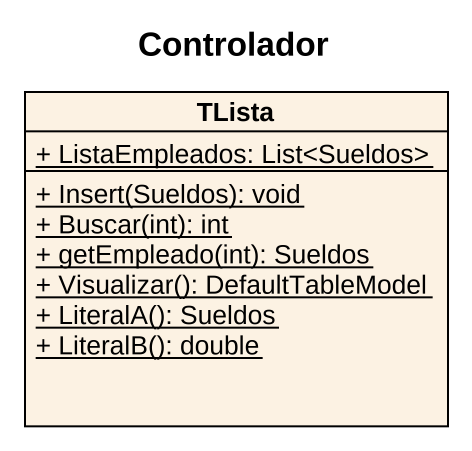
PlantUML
@startuml
title Controlador
hide circle
hide empty members
skinparam classAttributeIconSize 0
class TLista {
  {static} + ListaEmpleados: List<Sueldos>
  {static} + Insert(Sueldos): void
  {static} + Buscar(int): int
  {static} + getEmpleado(int): Sueldos
  {static} + Visualizar(): DefaultTableModel
  {static} + LiteralA(): Sueldos
  {static} + LiteralB(): double
}
@enduml
